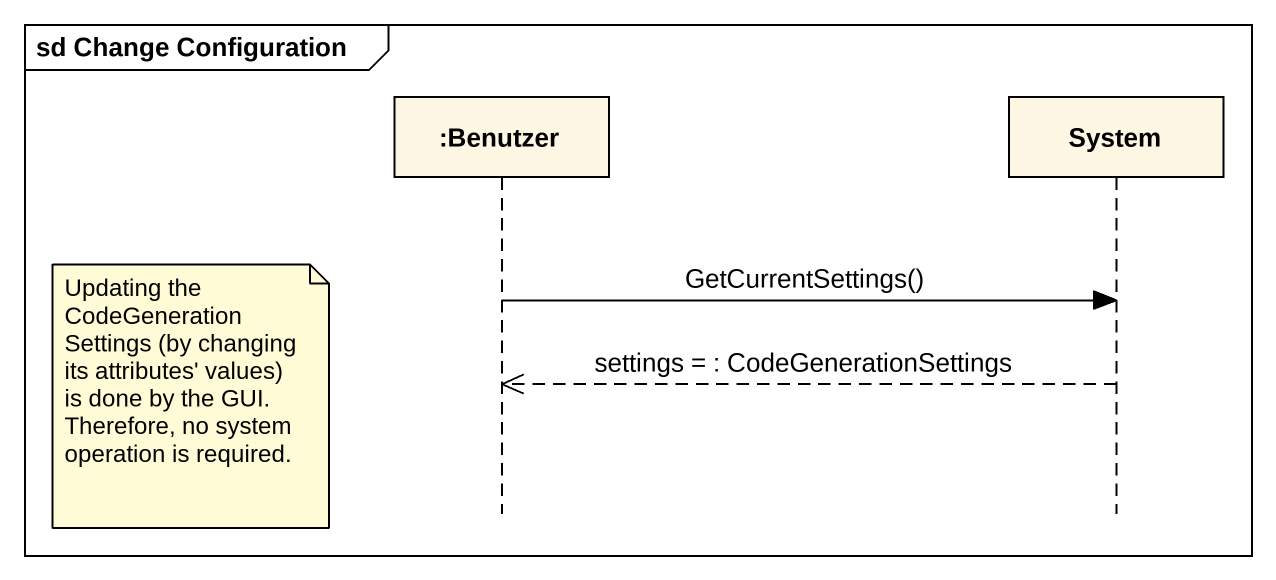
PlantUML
@startuml
mainframe sd Change Configuration
hide footbox
participant ":Benutzer" as Benutzer
participant System

Benutzer -> System : GetCurrentSettings()
System -->> Benutzer : settings = : CodeGenerationSettings
note left of Benutzer : Updating the CodeGenerationSettings (by changing its attributes' values) is done by the GUI. Therefore, no system operation is required.
@enduml
